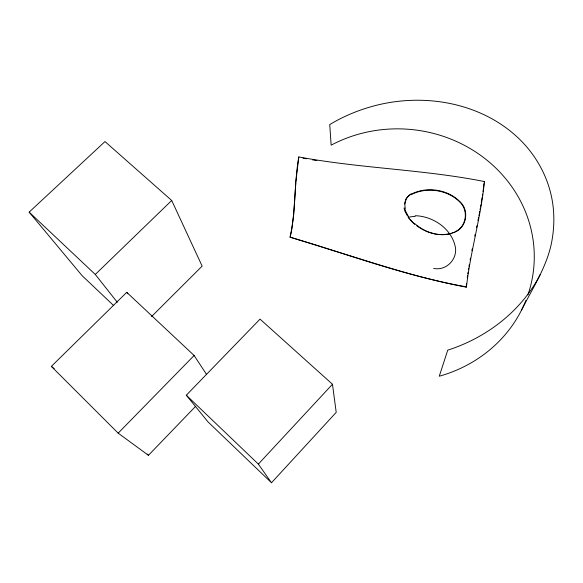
<?xml version="1.0" encoding="UTF-8"?>
<svg xmlns="http://www.w3.org/2000/svg" width="583" height="583" viewBox="0 0 583 583"><rect width="100%" height="100%" fill="white"/><g stroke="black" fill="none" stroke-linecap="round" stroke-linejoin="round"><path stroke-width="0.87" d="M295.792 182.77L293.694 214.806L291.646 230.139L290.094 237.223C295.967 210.798 294.051 183.499 298.802 156.936C360.228 168.443 423.12 169.347 484.444 181.553C480.939 217.051 470.43 251.419 466.473 286.851L466.16 287.135C433.133 280.868 400.769 271.591 368.704 261.607M295.887 181.524L298.802 156.936M483.569 187.056L483.934 183.645M466.16 287.135L466.538 283.593M467.253 277.763L467.566 275.38M483.008 191.464L483.365 188.797M467.799 273.777L468.054 272.159M468.426 269.732L468.681 268.107M481.784 199.743L482.163 197.338M482.411 195.735L482.658 194.132M468.965 266.46L469.249 264.813M480.669 206.302L480.953 204.662M481.237 203.015L481.66 200.545M470.131 259.836L470.437 258.16M479.437 212.992L479.751 211.316M480.064 209.64L480.377 207.963M471.887 250.581L472.215 248.883M477.958 220.622L478.621 217.226M478.956 215.528L479.284 213.83M476.573 227.465L476.923 225.759M474.817 236.057L475.167 234.337M521.348 310.447C533.037 287.259 548.268 264.813 552.276 238.607C554.193 226.925 554.375 214.974 552.677 203.256C548.997 178.085 536.141 154.619 517.566 137.34C478.628 101.099 419.877 92.289 369.855 107.083A147.062 126.467 -21 0 0 329.738 124.558L331.137 145.16A135.307 126.256 5 0 1 483.686 157.621A135.307 126.256 5 0 1 527.914 294.918M540.288 274.44C521.523 311.023 486.557 337.732 447.737 350.15L439.269 376.224A135.307 126.256 5 0 0 525.866 300.456M484.109 181.932L484.444 181.553M271.496 482.753L336.209 412.363L332.478 384.248L260.033 319.12L186.32 395.208L207.971 421.852L271.496 482.753L258.356 464.104L186.32 395.208M258.356 464.104L332.478 384.248M206.593 374.483L194.124 355.499L126.744 292.331L51.355 366.386L118.174 433.154L148.446 455.316L195.677 406.264M118.174 433.154L194.124 355.499M151.551 316.569L202.148 266.11L171.715 200.486L104.984 141.567L29.15 212.132L82.086 275.635L113.707 305.609M117.292 302.256L95.284 274.455L171.715 200.486M411.081 194.664C426.413 186.662 447.372 189.613 459.688 201.871C468.79 210.295 466.699 226.911 454.886 231.837M411.306 194.168C426.887 186.072 448.261 189.38 460.417 202.17C470.102 211.52 465.926 229.782 452.401 232.93M454.077 232.428L449.821 233.747M451.541 233.375L447.183 234.3M448.932 234.053L441.819 234.701M446.272 234.483C434.911 235.67 423.484 231.138 414.95 223.77M415.118 215.71C432.52 216.133 450.615 227.946 454.937 245.341C458.712 258.007 446.789 271.241 433.665 268.406M440.486 234.665L435.844 234.155M312.532 159.88L316.89 160.602M302.978 158.153L306.447 158.802M466.473 286.851C414.236 277.683 364.04 260.135 313.567 244.321M435.129 234.031L429.467 232.522M290.094 237.223L313.202 244.182M290.451 237.23L367.866 261.344M428.767 232.274L426.698 231.466M425.335 230.875L426.013 231.174M423.987 230.227L424.657 230.555M423.316 229.891L421.983 229.17M421.327 228.791L420.015 228.004M419.366 227.589L418.091 226.729M416.838 225.818L417.464 226.277M51.355 366.386L54.197 368.631M414.542 223.967L413.15 222.721M29.15 212.132L95.284 274.455M412.698 222.283L411.372 220.942M147.164 454.048L148.446 455.316M410.949 220.476L410.111 219.521M408.931 218.042L409.317 218.545M126.744 292.331L127.823 293.788M408.566 216.723L405.571 211.112M407.145 215.411L407.481 215.958M406.519 214.318L406.825 214.865M405.95 213.196L406.227 213.757M405.447 212.059L405.688 212.635M405.017 211.527A15.85 12.549 49.3 0 1 404.099 207.963M404.74 204.014A15.326 12.287 47.9 0 1 405.753 200.29M405.469 200.115A19.953 16.863 29 0 1 410.855 194.379M405.243 208.153A15.479 12.469 47.2 0 1 405.979 199.78M405.732 199.641A19.676 16.616 29.2 0 1 411.059 193.869M414.681 224.229A29.478 22.431 53.7 0 1 408.071 217.065M405.673 211.097A16.375 12.542 51.5 0 1 404.821 208.167M408.829 217.248A19.866 16.171 7.8 0 1 415.154 216.519"/></g></svg>
